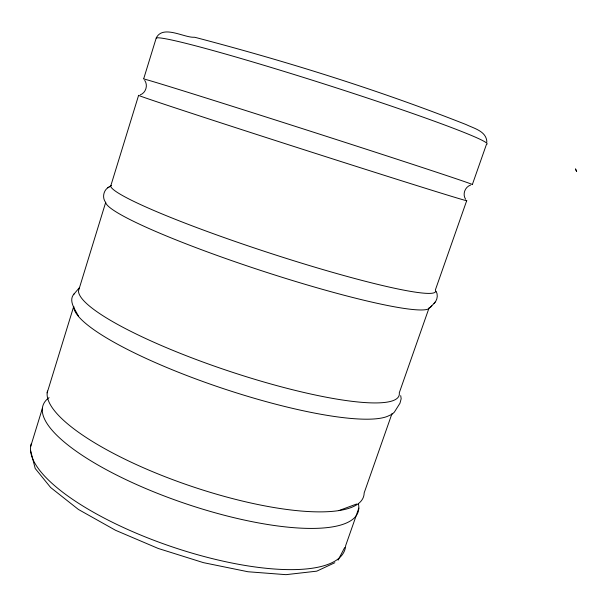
<?xml version="1.0" encoding="UTF-8"?>
<svg xmlns="http://www.w3.org/2000/svg" width="607" height="607" viewBox="0 0 607 607"><rect width="100%" height="100%" fill="white"/><g stroke="black" fill="none" stroke-linecap="round" stroke-linejoin="round"><path stroke-width="0.91" d="M30.684 446.426L42.414 408.291M47.156 392.85L73.735 306.383A168.412 32.725 18.4 0 0 213.603 385.316A168.412 32.725 18.4 0 0 389.087 415.583L392.001 414.315L394.338 412.161L399.983 403.215L401.166 398.731L400.703 395.635M109.131 186.941C103.562 189.68 101.786 197.601 105.679 202.442L78.478 290.95A168.731 30.479 18.4 0 0 240.804 374.982A168.731 30.479 18.4 0 0 399.277 392.82L429.164 307.635M156.211 38.051L143.624 79.009A173.094 1.29 17.8 0 1 320.329 134.39A173.094 1.29 17.8 0 1 472.337 184.596L486.457 144.36A173.936 7.618 17.7 0 0 335.762 87.689A173.936 7.618 17.7 0 0 156.211 38.051C162.835 24.401 184.445 38.021 194.369 37.239L196.243 37.649C287.68 61.664 378.214 89.844 466.161 124.594C474.105 128.479 486.662 131.256 486.86 142.213M358.82 508.127L345.671 545.61A165.544 52.733 18.8 0 1 178.716 549.024A165.544 52.733 18.8 0 1 31.268 443.709M392.076 413.352L364.147 492.952A166.637 45.168 18.7 0 1 199.589 488.999A166.637 45.168 18.7 0 1 47.467 391.037M338.091 560.147L344.715 547.468M74.464 293.477C67.696 300.275 75.245 309.737 78.432 316.065M434.058 303.401C437.29 300.412 438.231 295.313 436.213 291.39M73.455 294.691L79.578 287.445M429.293 308.174L431.744 305.86M430.613 307.119L435.166 302.18M107.743 187.821L111.46 185.522M140.263 94.859C145.915 92.825 148.169 85.238 144.716 80.367M334.829 562.712L316.755 571.157L286.003 574.662L247.997 571.756L203.436 562.651L158.184 548.447L115.588 530.313L78.424 509.463L50.631 487.504L35.191 468.46L30.585 450.561M470.63 185.052C464.977 186.895 462.2 194.323 465.637 199.293M338.987 510.54L356.575 504.022M576.65 171.349L575.482 168.822M575.565 169.27L576.597 171.5M358.441 503.947A166.318 47.361 18.7 0 1 182.965 502.778A166.318 47.361 18.7 0 1 49.084 397.623M428.732 308.773A170.552 17.413 18.1 0 1 259.508 270.047A170.552 17.413 18.1 0 1 105.679 202.442M138.608 95.337L110.649 186.296A170.878 14.993 18.1 0 0 280.002 256.397A170.878 14.993 18.1 0 0 435.356 289.994L466.715 200.629A172.752 1.214 17.8 0 1 314.183 152.979A172.752 1.214 17.8 0 1 138.608 95.337"/></g></svg>
